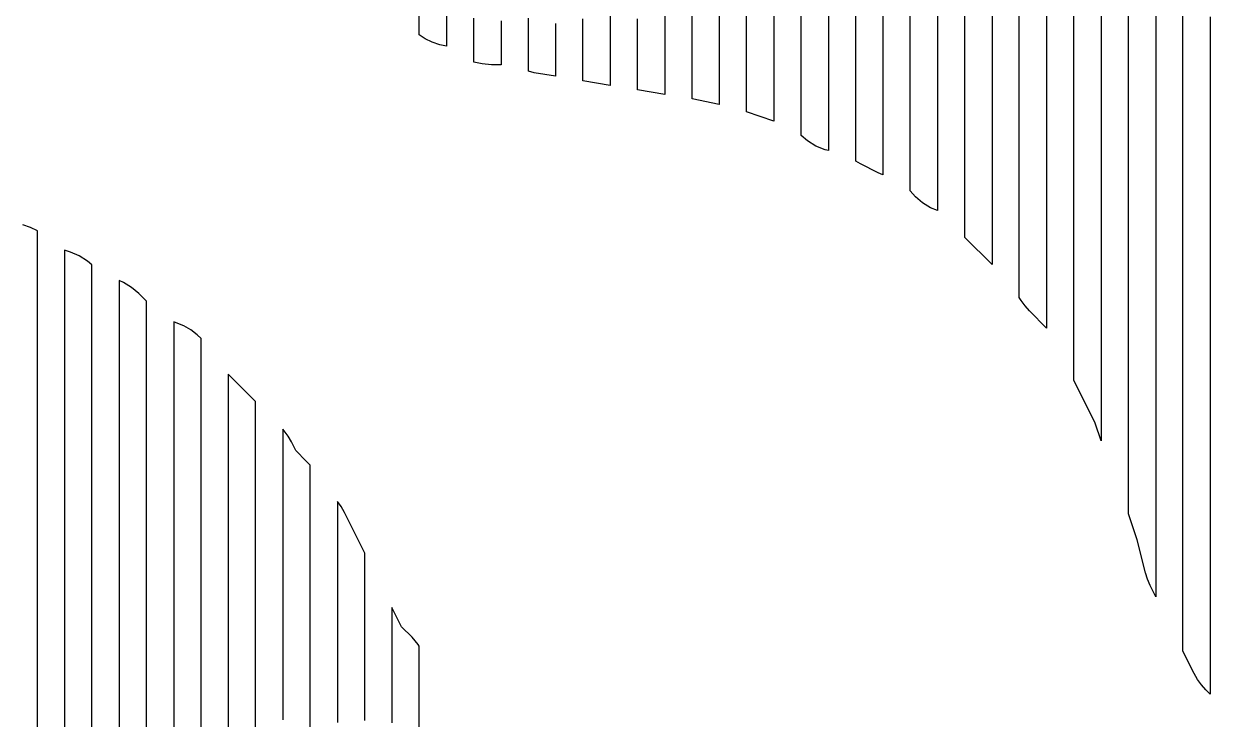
# Model space of a CAD drawing. Header units: metres. Extents: x -6 to 1890, y -8 to 898.
# Drawn here: x 1279.6 to 1453.6, y 211.6 to 313.6 of the extents above; entities that cross this region are included whole.
import ezdxf

# ---------------------------------------------------------------- set-up
doc = ezdxf.new("R2010")
doc.units = ezdxf.units.M
doc.layers.add('PASSADAS_COMPLETAS', color=1, linetype='CONTINUOUS')
doc.layers.add('PECAS_2D', color=3, linetype='CONTINUOUS')

msp = doc.modelspace()

# ---------------------------------------------------------------- linework, layer by layer
at = {"layer": 'PASSADAS_COMPLETAS'}
for points in [[(1365.578, 345.825), (1365.578, 313.59), (1365.578, 312.301), (1365.578, 311.012), (1365.578, 309.722), (1365.578, 308.433), (1365.578, 307.144), (1365.578, 304.565), (1361.578, 305.231), (1361.578, 309.132), (1361.578, 310.432), (1361.578, 311.732), (1361.578, 313.032), (1361.578, 314.332)], [(1381.578, 344.504), (1381.578, 310.831), (1381.578, 309.535), (1381.578, 308.24), (1381.578, 306.945), (1381.578, 305.65), (1381.578, 304.355), (1381.578, 301.765), (1377.578, 302.565), (1377.578, 306.421), (1377.578, 307.706), (1377.578, 308.991), (1377.578, 310.277), (1377.578, 311.562), (1377.578, 312.847), (1377.578, 344.98)], [(1373.578, 344.433), (1373.578, 312.244), (1373.578, 310.957), (1373.578, 309.669), (1373.578, 308.382), (1373.578, 307.094), (1373.578, 305.807), (1373.578, 303.231), (1369.578, 303.898), (1369.578, 307.806), (1369.578, 309.109), (1369.578, 310.412), (1369.578, 311.714), (1369.578, 313.017), (1369.578, 314.32)], [(1389.578, 342.981), (1389.578, 309.603), (1389.578, 308.319), (1389.578, 307.035), (1389.578, 305.751), (1389.578, 304.468), (1389.578, 303.184), (1389.578, 299.332), (1385.578, 300.666), (1385.578, 304.528), (1385.578, 305.815), (1385.578, 307.102), (1385.578, 308.39), (1385.578, 309.677), (1385.578, 310.964), (1385.578, 344.434)], [(1397.578, 341.754), (1397.578, 306.68), (1397.578, 304.082), (1397.578, 302.783), (1397.578, 301.484), (1397.578, 300.185), (1397.578, 294.989), (1397.092, 295.105), (1395.756, 295.658), (1394.532, 296.41), (1393.578, 297.227), (1393.578, 301.105), (1393.578, 302.398), (1393.578, 303.691), (1393.578, 304.984), (1393.578, 306.277), (1393.578, 307.569), (1393.578, 310.155), (1393.578, 343.767)], [(1405.578, 339.226), (1405.578, 303.074), (1405.578, 301.783), (1405.578, 300.491), (1405.578, 299.2), (1405.578, 297.909), (1405.578, 296.618), (1405.578, 291.453), (1404.874, 291.745), (1402.289, 293.038), (1401.578, 293.465), (1401.578, 298.638), (1401.578, 299.931), (1401.578, 301.225), (1401.578, 302.518), (1401.578, 303.811), (1401.578, 341.318)], [(1413.578, 336.957), (1413.578, 299.202), (1413.578, 297.9), (1413.578, 296.598), (1413.578, 295.296), (1413.578, 293.994), (1413.578, 292.692), (1413.578, 286.183), (1412.575, 286.602), (1411.4, 287.316), (1410.341, 288.204), (1409.578, 289.071), (1409.578, 294.241), (1409.578, 295.534), (1409.578, 296.827), (1409.578, 298.119), (1409.578, 299.412), (1409.578, 301.997), (1409.578, 338.19)], [(1421.578, 333.656), (1421.578, 295.006), (1421.578, 293.718), (1421.578, 292.43), (1421.578, 291.142), (1421.578, 289.853), (1421.578, 288.565), (1421.578, 287.277), (1421.578, 285.988), (1421.578, 278.258), (1417.578, 282.258), (1417.578, 288.77), (1417.578, 290.072), (1417.578, 291.375), (1417.578, 292.677), (1417.578, 293.979), (1417.578, 295.282), (1417.578, 296.584), (1417.578, 335.654)], [(1429.578, 329.493), (1429.578, 286.995), (1429.578, 285.707), (1429.578, 284.419), (1429.578, 283.132), (1429.578, 281.844), (1429.578, 280.556), (1429.578, 279.268), (1429.578, 277.98), (1429.578, 268.966), (1427.069, 271.475), (1426.417, 272.2), (1425.846, 272.993), (1425.578, 273.464), (1425.578, 281.264), (1425.578, 282.564), (1425.578, 283.864), (1425.578, 285.164), (1425.578, 286.464), (1425.578, 287.764), (1425.578, 290.364), (1425.578, 331.964)], [(1437.578, 325.159), (1437.578, 275.801), (1437.578, 274.502), (1437.578, 273.203), (1437.578, 271.904), (1437.578, 270.605), (1437.578, 269.306), (1437.578, 268.007), (1437.578, 266.708), (1437.578, 265.41), (1437.578, 252.421), (1436.708, 255.029), (1433.578, 261.29), (1433.578, 271.655), (1433.578, 272.951), (1433.578, 274.246), (1433.578, 275.542), (1433.578, 276.837), (1433.578, 278.133), (1433.578, 279.429), (1433.578, 280.724), (1433.578, 328.661)], [(1445.578, 319.087), (1445.578, 261.981), (1445.578, 260.683), (1445.578, 259.385), (1445.578, 258.088), (1445.578, 256.79), (1445.578, 255.492), (1445.578, 254.194), (1445.578, 252.896), (1445.578, 250.3), (1445.578, 249.002), (1445.578, 229.535), (1444.753, 231.184), (1444.358, 232.096), (1444.064, 233.047), (1442.856, 237.878), (1441.578, 241.713), (1441.578, 257.175), (1441.578, 258.464), (1441.578, 259.752), (1441.578, 261.041), (1441.578, 262.329), (1441.578, 263.618), (1441.578, 266.195), (1441.578, 267.484), (1441.578, 268.772), (1441.578, 271.349), (1441.578, 273.926), (1441.578, 322.89)], [(1341.578, 315.469), (1341.578, 310.298), (1340.608, 310.499), (1339.495, 310.884), (1338.436, 311.412), (1337.578, 311.991), (1337.578, 317.165)], [(1349.578, 314.035), (1349.578, 312.746), (1349.578, 311.456), (1349.578, 307.588), (1348.191, 307.588), (1346.785, 307.697), (1345.578, 307.985), (1345.578, 313.14), (1345.578, 314.428)], [(1357.578, 313.653), (1357.578, 312.361), (1357.578, 311.068), (1357.578, 309.776), (1357.578, 308.483), (1357.578, 305.898), (1354.451, 306.419), (1353.578, 306.636), (1353.578, 310.539), (1353.578, 311.84), (1353.578, 313.141), (1353.578, 314.442)], [(1453.578, 314.6), (1453.578, 313.31), (1453.578, 312.019), (1453.578, 310.729), (1453.578, 241.045), (1453.578, 239.754), (1453.578, 235.883), (1453.578, 234.593), (1453.578, 233.302), (1453.578, 232.012), (1453.578, 229.431), (1453.578, 228.14), (1453.578, 226.85), (1453.578, 225.559), (1453.578, 215.236), (1452.921, 215.893), (1452.27, 216.618), (1451.698, 217.411), (1451.216, 218.258), (1449.578, 221.535), (1449.578, 234.494), (1449.578, 235.79), (1449.578, 237.086), (1449.578, 238.382), (1449.578, 239.678), (1449.578, 240.974), (1449.578, 242.27), (1449.578, 243.566), (1449.578, 244.862), (1449.578, 246.158), (1449.578, 247.454), (1449.578, 248.75), (1449.578, 250.046), (1449.578, 251.342), (1449.578, 252.637), (1449.578, 314.843)], [(1281.578, 184.46), (1281.578, 242.947), (1281.578, 244.247), (1281.578, 245.547), (1281.578, 246.846), (1281.578, 248.146), (1281.578, 250.746), (1281.578, 253.345), (1281.578, 255.945), (1281.578, 258.544), (1281.578, 261.143), (1281.578, 263.743), (1281.578, 266.342), (1281.578, 268.942), (1281.578, 270.242), (1281.578, 272.841), (1281.578, 274.141), (1281.578, 275.44), (1281.578, 276.74), (1281.578, 283.239), (1280.58, 283.732), (1279.439, 284.118)], [(1289.578, 162.051), (1289.578, 234.346), (1289.578, 235.637), (1289.578, 236.928), (1289.578, 238.219), (1289.578, 239.51), (1289.578, 240.801), (1289.578, 243.383), (1289.578, 245.964), (1289.578, 248.546), (1289.578, 251.128), (1289.578, 255.001), (1289.578, 257.583), (1289.578, 260.165), (1289.578, 262.747), (1289.578, 264.038), (1289.578, 266.62), (1289.578, 269.202), (1289.578, 270.493), (1289.578, 271.784), (1289.578, 278.239), (1288.93, 278.794), (1287.73, 279.535), (1286.438, 280.08), (1285.578, 280.367), (1285.578, 273.878), (1285.578, 272.58), (1285.578, 271.282), (1285.578, 269.984), (1285.578, 267.389), (1285.578, 264.793), (1285.578, 262.197), (1285.578, 259.602), (1285.578, 257.006), (1285.578, 254.411), (1285.578, 251.815), (1285.578, 249.219), (1285.578, 246.624), (1285.578, 245.326), (1285.578, 244.028), (1285.578, 242.73), (1285.578, 241.433), (1285.578, 238.837), (1285.578, 173.947)], [(1297.578, 148.894), (1297.578, 226.388), (1297.578, 227.679), (1297.578, 228.971), (1297.578, 230.262), (1297.578, 231.554), (1297.578, 232.846), (1297.578, 235.429), (1297.578, 238.012), (1297.578, 240.595), (1297.578, 243.178), (1297.578, 245.761), (1297.578, 248.344), (1297.578, 250.927), (1297.578, 253.511), (1297.578, 256.094), (1297.578, 258.677), (1297.578, 261.26), (1297.578, 262.551), (1297.578, 265.135), (1297.578, 266.426), (1297.578, 272.884), (1296.458, 274.004), (1295.393, 274.916), (1294.193, 275.657), (1293.578, 275.917), (1293.578, 269.444), (1293.578, 268.149), (1293.578, 265.56), (1293.578, 262.971), (1293.578, 259.087), (1293.578, 256.498), (1293.578, 253.909), (1293.578, 251.32), (1293.578, 248.73), (1293.578, 246.141), (1293.578, 243.552), (1293.578, 240.963), (1293.578, 238.374), (1293.578, 237.079), (1293.578, 235.784), (1293.578, 234.49), (1293.578, 233.195), (1293.578, 231.901), (1293.578, 230.606), (1293.578, 152.931)], [(1305.578, 139.886), (1305.578, 214.616), (1305.578, 215.904), (1305.578, 217.193), (1305.578, 218.481), (1305.578, 219.769), (1305.578, 221.058), (1305.578, 222.346), (1305.578, 224.923), (1305.578, 227.5), (1305.578, 230.077), (1305.578, 232.654), (1305.578, 233.942), (1305.578, 236.519), (1305.578, 239.096), (1305.578, 241.673), (1305.578, 244.25), (1305.578, 246.827), (1305.578, 249.404), (1305.578, 251.981), (1305.578, 254.557), (1305.578, 255.846), (1305.578, 258.423), (1305.578, 259.711), (1305.578, 267.442), (1305.034, 267.98), (1304.074, 268.708), (1303.036, 269.297), (1301.95, 269.739), (1301.578, 269.863), (1301.578, 263.393), (1301.578, 262.099), (1301.578, 259.511), (1301.578, 256.923), (1301.578, 254.335), (1301.578, 251.747), (1301.578, 249.159), (1301.578, 246.571), (1301.578, 242.689), (1301.578, 240.101), (1301.578, 237.513), (1301.578, 234.925), (1301.578, 232.337), (1301.578, 229.749), (1301.578, 227.161), (1301.578, 225.867), (1301.578, 224.573), (1301.578, 221.985), (1301.578, 220.691), (1301.578, 144.346)], [(1313.578, 209.165), (1313.578, 211.745), (1313.578, 214.324), (1313.578, 216.904), (1313.578, 219.483), (1313.578, 222.063), (1313.578, 224.642), (1313.578, 227.222), (1313.578, 229.802), (1313.578, 232.381), (1313.578, 234.961), (1313.578, 237.54), (1313.578, 240.12), (1313.578, 242.699), (1313.578, 245.279), (1313.578, 247.858), (1313.578, 249.148), (1313.578, 250.438), (1313.578, 258.177), (1309.578, 262.177), (1309.578, 255.699), (1309.578, 254.404), (1309.578, 251.813), (1309.578, 249.222), (1309.578, 246.631), (1309.578, 244.04), (1309.578, 241.449), (1309.578, 238.858), (1309.578, 236.267), (1309.578, 233.676), (1309.578, 231.085), (1309.578, 228.494), (1309.578, 225.903), (1309.578, 223.312), (1309.578, 220.721), (1309.578, 218.13), (1309.578, 215.539), (1309.578, 214.243), (1309.578, 212.948), (1309.578, 211.652), (1309.578, 210.357)], [(1321.578, 209.798), (1321.578, 212.399), (1321.578, 215.001), (1321.578, 217.602), (1321.578, 220.204), (1321.578, 222.805), (1321.578, 225.407), (1321.578, 228.008), (1321.578, 229.309), (1321.578, 231.911), (1321.578, 234.512), (1321.578, 237.114), (1321.578, 239.715), (1321.578, 248.82), (1321.018, 249.444), (1319.477, 250.985), (1318.845, 252.249), (1318.363, 253.097), (1317.791, 253.889), (1317.578, 254.127), (1317.578, 246.376), (1317.578, 245.084), (1317.578, 243.793), (1317.578, 241.209), (1317.578, 238.625), (1317.578, 236.042), (1317.578, 233.458), (1317.578, 230.875), (1317.578, 228.291), (1317.578, 225.707), (1317.578, 223.124), (1317.578, 220.54), (1317.578, 217.957), (1317.578, 216.665), (1317.578, 214.081), (1317.578, 211.498)], [(1329.578, 211.382), (1329.578, 213.969), (1329.578, 216.555), (1329.578, 219.142), (1329.578, 221.728), (1329.578, 224.314), (1329.578, 225.608), (1329.578, 226.901), (1329.578, 235.953), (1326.6, 241.909), (1326.118, 242.756), (1325.578, 243.505), (1325.578, 234.432), (1325.578, 233.136), (1325.578, 230.543), (1325.578, 227.951), (1325.578, 225.358), (1325.578, 222.766), (1325.578, 221.469), (1325.578, 218.877), (1325.578, 216.284), (1325.578, 213.692), (1325.578, 211.099)], [(1337.578, 205.502), (1337.578, 222.306), (1337.441, 222.527), (1336.529, 223.592), (1334.988, 225.133), (1333.578, 227.953), (1333.578, 217.545), (1333.578, 216.244), (1333.578, 213.642), (1333.578, 211.04)]]:
    msp.add_lwpolyline(points, dxfattribs=at)
at = {"layer": 'PECAS_2D'}
for points in [[(1365.578, 345.825), (1365.578, 313.59), (1365.578, 312.301), (1365.578, 311.012), (1365.578, 309.722), (1365.578, 308.433), (1365.578, 307.144), (1365.578, 304.565), (1361.578, 305.231), (1361.578, 309.132), (1361.578, 310.432), (1361.578, 311.732), (1361.578, 313.032), (1361.578, 314.332)], [(1381.578, 344.504), (1381.578, 310.831), (1381.578, 309.535), (1381.578, 308.24), (1381.578, 306.945), (1381.578, 305.65), (1381.578, 304.355), (1381.578, 301.765), (1377.578, 302.565), (1377.578, 306.421), (1377.578, 307.706), (1377.578, 308.991), (1377.578, 310.277), (1377.578, 311.562), (1377.578, 312.847), (1377.578, 344.98)], [(1373.578, 344.433), (1373.578, 312.244), (1373.578, 310.957), (1373.578, 309.669), (1373.578, 308.382), (1373.578, 307.094), (1373.578, 305.807), (1373.578, 303.231), (1369.578, 303.898), (1369.578, 307.806), (1369.578, 309.109), (1369.578, 310.412), (1369.578, 311.714), (1369.578, 313.017), (1369.578, 314.32)], [(1389.578, 342.981), (1389.578, 309.603), (1389.578, 308.319), (1389.578, 307.035), (1389.578, 305.751), (1389.578, 304.468), (1389.578, 303.184), (1389.578, 299.332), (1385.578, 300.666), (1385.578, 304.528), (1385.578, 305.815), (1385.578, 307.102), (1385.578, 308.39), (1385.578, 309.677), (1385.578, 310.964), (1385.578, 344.434)], [(1397.578, 341.754), (1397.578, 306.68), (1397.578, 304.082), (1397.578, 302.783), (1397.578, 301.484), (1397.578, 300.185), (1397.578, 294.989), (1397.092, 295.105), (1395.756, 295.658), (1394.532, 296.41), (1393.578, 297.227), (1393.578, 301.105), (1393.578, 302.398), (1393.578, 303.691), (1393.578, 304.984), (1393.578, 306.277), (1393.578, 307.569), (1393.578, 310.155), (1393.578, 343.767)], [(1405.578, 339.226), (1405.578, 303.074), (1405.578, 301.783), (1405.578, 300.491), (1405.578, 299.2), (1405.578, 297.909), (1405.578, 296.618), (1405.578, 291.453), (1404.874, 291.745), (1402.289, 293.038), (1401.578, 293.465), (1401.578, 298.638), (1401.578, 299.931), (1401.578, 301.225), (1401.578, 302.518), (1401.578, 303.811), (1401.578, 341.318)], [(1413.578, 336.957), (1413.578, 299.202), (1413.578, 297.9), (1413.578, 296.598), (1413.578, 295.296), (1413.578, 293.994), (1413.578, 292.692), (1413.578, 286.183), (1412.575, 286.602), (1411.4, 287.316), (1410.341, 288.204), (1409.578, 289.071), (1409.578, 294.241), (1409.578, 295.534), (1409.578, 296.827), (1409.578, 298.119), (1409.578, 299.412), (1409.578, 301.997), (1409.578, 338.19)], [(1421.578, 333.656), (1421.578, 295.006), (1421.578, 293.718), (1421.578, 292.43), (1421.578, 291.142), (1421.578, 289.853), (1421.578, 288.565), (1421.578, 287.277), (1421.578, 285.988), (1421.578, 278.258), (1417.578, 282.258), (1417.578, 288.77), (1417.578, 290.072), (1417.578, 291.375), (1417.578, 292.677), (1417.578, 293.979), (1417.578, 295.282), (1417.578, 296.584), (1417.578, 335.654)], [(1429.578, 329.493), (1429.578, 286.995), (1429.578, 285.707), (1429.578, 284.419), (1429.578, 283.132), (1429.578, 281.844), (1429.578, 280.556), (1429.578, 279.268), (1429.578, 277.98), (1429.578, 268.966), (1427.069, 271.475), (1426.417, 272.2), (1425.846, 272.993), (1425.578, 273.464), (1425.578, 281.264), (1425.578, 282.564), (1425.578, 283.864), (1425.578, 285.164), (1425.578, 286.464), (1425.578, 287.764), (1425.578, 290.364), (1425.578, 331.964)], [(1437.578, 325.159), (1437.578, 275.801), (1437.578, 274.502), (1437.578, 273.203), (1437.578, 271.904), (1437.578, 270.605), (1437.578, 269.306), (1437.578, 268.007), (1437.578, 266.708), (1437.578, 265.41), (1437.578, 252.421), (1436.708, 255.029), (1433.578, 261.29), (1433.578, 271.655), (1433.578, 272.951), (1433.578, 274.246), (1433.578, 275.542), (1433.578, 276.837), (1433.578, 278.133), (1433.578, 279.429), (1433.578, 280.724), (1433.578, 328.661)], [(1445.578, 319.087), (1445.578, 261.981), (1445.578, 260.683), (1445.578, 259.385), (1445.578, 258.088), (1445.578, 256.79), (1445.578, 255.492), (1445.578, 254.194), (1445.578, 252.896), (1445.578, 250.3), (1445.578, 249.002), (1445.578, 229.535), (1444.753, 231.184), (1444.358, 232.096), (1444.064, 233.047), (1442.856, 237.878), (1441.578, 241.713), (1441.578, 257.175), (1441.578, 258.464), (1441.578, 259.752), (1441.578, 261.041), (1441.578, 262.329), (1441.578, 263.618), (1441.578, 266.195), (1441.578, 267.484), (1441.578, 268.772), (1441.578, 271.349), (1441.578, 273.926), (1441.578, 322.89)], [(1341.578, 315.469), (1341.578, 310.298), (1340.608, 310.499), (1339.495, 310.884), (1338.436, 311.412), (1337.578, 311.991), (1337.578, 317.165)], [(1349.578, 314.035), (1349.578, 312.746), (1349.578, 311.456), (1349.578, 307.588), (1348.191, 307.588), (1346.785, 307.697), (1345.578, 307.985), (1345.578, 313.14), (1345.578, 314.428)], [(1357.578, 313.653), (1357.578, 312.361), (1357.578, 311.068), (1357.578, 309.776), (1357.578, 308.483), (1357.578, 305.898), (1354.451, 306.419), (1353.578, 306.636), (1353.578, 310.539), (1353.578, 311.84), (1353.578, 313.141), (1353.578, 314.442)], [(1453.578, 314.6), (1453.578, 313.31), (1453.578, 312.019), (1453.578, 310.729), (1453.578, 241.045), (1453.578, 239.754), (1453.578, 235.883), (1453.578, 234.593), (1453.578, 233.302), (1453.578, 232.012), (1453.578, 229.431), (1453.578, 228.14), (1453.578, 226.85), (1453.578, 225.559), (1453.578, 215.236), (1452.921, 215.893), (1452.27, 216.618), (1451.698, 217.411), (1451.216, 218.258), (1449.578, 221.535), (1449.578, 234.494), (1449.578, 235.79), (1449.578, 237.086), (1449.578, 238.382), (1449.578, 239.678), (1449.578, 240.974), (1449.578, 242.27), (1449.578, 243.566), (1449.578, 244.862), (1449.578, 246.158), (1449.578, 247.454), (1449.578, 248.75), (1449.578, 250.046), (1449.578, 251.342), (1449.578, 252.637), (1449.578, 314.843)], [(1281.578, 184.46), (1281.578, 242.947), (1281.578, 244.247), (1281.578, 245.547), (1281.578, 246.846), (1281.578, 248.146), (1281.578, 250.746), (1281.578, 253.345), (1281.578, 255.945), (1281.578, 258.544), (1281.578, 261.143), (1281.578, 263.743), (1281.578, 266.342), (1281.578, 268.942), (1281.578, 270.242), (1281.578, 272.841), (1281.578, 274.141), (1281.578, 275.44), (1281.578, 276.74), (1281.578, 283.239), (1280.58, 283.732), (1279.439, 284.118)], [(1289.578, 162.051), (1289.578, 234.346), (1289.578, 235.637), (1289.578, 236.928), (1289.578, 238.219), (1289.578, 239.51), (1289.578, 240.801), (1289.578, 243.383), (1289.578, 245.964), (1289.578, 248.546), (1289.578, 251.128), (1289.578, 255.001), (1289.578, 257.583), (1289.578, 260.165), (1289.578, 262.747), (1289.578, 264.038), (1289.578, 266.62), (1289.578, 269.202), (1289.578, 270.493), (1289.578, 271.784), (1289.578, 278.239), (1288.93, 278.794), (1287.73, 279.535), (1286.438, 280.08), (1285.578, 280.367), (1285.578, 273.878), (1285.578, 272.58), (1285.578, 271.282), (1285.578, 269.984), (1285.578, 267.389), (1285.578, 264.793), (1285.578, 262.197), (1285.578, 259.602), (1285.578, 257.006), (1285.578, 254.411), (1285.578, 251.815), (1285.578, 249.219), (1285.578, 246.624), (1285.578, 245.326), (1285.578, 244.028), (1285.578, 242.73), (1285.578, 241.433), (1285.578, 238.837), (1285.578, 173.947)], [(1297.578, 148.894), (1297.578, 226.388), (1297.578, 227.679), (1297.578, 228.971), (1297.578, 230.262), (1297.578, 231.554), (1297.578, 232.846), (1297.578, 235.429), (1297.578, 238.012), (1297.578, 240.595), (1297.578, 243.178), (1297.578, 245.761), (1297.578, 248.344), (1297.578, 250.927), (1297.578, 253.511), (1297.578, 256.094), (1297.578, 258.677), (1297.578, 261.26), (1297.578, 262.551), (1297.578, 265.135), (1297.578, 266.426), (1297.578, 272.884), (1296.458, 274.004), (1295.393, 274.916), (1294.193, 275.657), (1293.578, 275.917), (1293.578, 269.444), (1293.578, 268.149), (1293.578, 265.56), (1293.578, 262.971), (1293.578, 259.087), (1293.578, 256.498), (1293.578, 253.909), (1293.578, 251.32), (1293.578, 248.73), (1293.578, 246.141), (1293.578, 243.552), (1293.578, 240.963), (1293.578, 238.374), (1293.578, 237.079), (1293.578, 235.784), (1293.578, 234.49), (1293.578, 233.195), (1293.578, 231.901), (1293.578, 230.606), (1293.578, 152.931)], [(1305.578, 139.886), (1305.578, 214.616), (1305.578, 215.904), (1305.578, 217.193), (1305.578, 218.481), (1305.578, 219.769), (1305.578, 221.058), (1305.578, 222.346), (1305.578, 224.923), (1305.578, 227.5), (1305.578, 230.077), (1305.578, 232.654), (1305.578, 233.942), (1305.578, 236.519), (1305.578, 239.096), (1305.578, 241.673), (1305.578, 244.25), (1305.578, 246.827), (1305.578, 249.404), (1305.578, 251.981), (1305.578, 254.557), (1305.578, 255.846), (1305.578, 258.423), (1305.578, 259.711), (1305.578, 267.442), (1305.034, 267.98), (1304.074, 268.708), (1303.036, 269.297), (1301.95, 269.739), (1301.578, 269.863), (1301.578, 263.393), (1301.578, 262.099), (1301.578, 259.511), (1301.578, 256.923), (1301.578, 254.335), (1301.578, 251.747), (1301.578, 249.159), (1301.578, 246.571), (1301.578, 242.689), (1301.578, 240.101), (1301.578, 237.513), (1301.578, 234.925), (1301.578, 232.337), (1301.578, 229.749), (1301.578, 227.161), (1301.578, 225.867), (1301.578, 224.573), (1301.578, 221.985), (1301.578, 220.691), (1301.578, 144.346)], [(1313.578, 209.165), (1313.578, 211.745), (1313.578, 214.324), (1313.578, 216.904), (1313.578, 219.483), (1313.578, 222.063), (1313.578, 224.642), (1313.578, 227.222), (1313.578, 229.802), (1313.578, 232.381), (1313.578, 234.961), (1313.578, 237.54), (1313.578, 240.12), (1313.578, 242.699), (1313.578, 245.279), (1313.578, 247.858), (1313.578, 249.148), (1313.578, 250.438), (1313.578, 258.177), (1309.578, 262.177), (1309.578, 255.699), (1309.578, 254.404), (1309.578, 251.813), (1309.578, 249.222), (1309.578, 246.631), (1309.578, 244.04), (1309.578, 241.449), (1309.578, 238.858), (1309.578, 236.267), (1309.578, 233.676), (1309.578, 231.085), (1309.578, 228.494), (1309.578, 225.903), (1309.578, 223.312), (1309.578, 220.721), (1309.578, 218.13), (1309.578, 215.539), (1309.578, 214.243), (1309.578, 212.948), (1309.578, 211.652), (1309.578, 210.357)], [(1321.578, 209.798), (1321.578, 212.399), (1321.578, 215.001), (1321.578, 217.602), (1321.578, 220.204), (1321.578, 222.805), (1321.578, 225.407), (1321.578, 228.008), (1321.578, 229.309), (1321.578, 231.911), (1321.578, 234.512), (1321.578, 237.114), (1321.578, 239.715), (1321.578, 248.82), (1321.018, 249.444), (1319.477, 250.985), (1318.845, 252.249), (1318.363, 253.097), (1317.791, 253.889), (1317.578, 254.127), (1317.578, 246.376), (1317.578, 245.084), (1317.578, 243.793), (1317.578, 241.209), (1317.578, 238.625), (1317.578, 236.042), (1317.578, 233.458), (1317.578, 230.875), (1317.578, 228.291), (1317.578, 225.707), (1317.578, 223.124), (1317.578, 220.54), (1317.578, 217.957), (1317.578, 216.665), (1317.578, 214.081), (1317.578, 211.498)], [(1329.578, 211.382), (1329.578, 213.969), (1329.578, 216.555), (1329.578, 219.142), (1329.578, 221.728), (1329.578, 224.314), (1329.578, 225.608), (1329.578, 226.901), (1329.578, 235.953), (1326.6, 241.909), (1326.118, 242.756), (1325.578, 243.505), (1325.578, 234.432), (1325.578, 233.136), (1325.578, 230.543), (1325.578, 227.951), (1325.578, 225.358), (1325.578, 222.766), (1325.578, 221.469), (1325.578, 218.877), (1325.578, 216.284), (1325.578, 213.692), (1325.578, 211.099)], [(1337.578, 205.502), (1337.578, 222.306), (1337.441, 222.527), (1336.529, 223.592), (1334.988, 225.133), (1333.578, 227.953), (1333.578, 217.545), (1333.578, 216.244), (1333.578, 213.642), (1333.578, 211.04)]]:
    msp.add_lwpolyline(points, dxfattribs=at)

doc.saveas('drawing.dxf')
